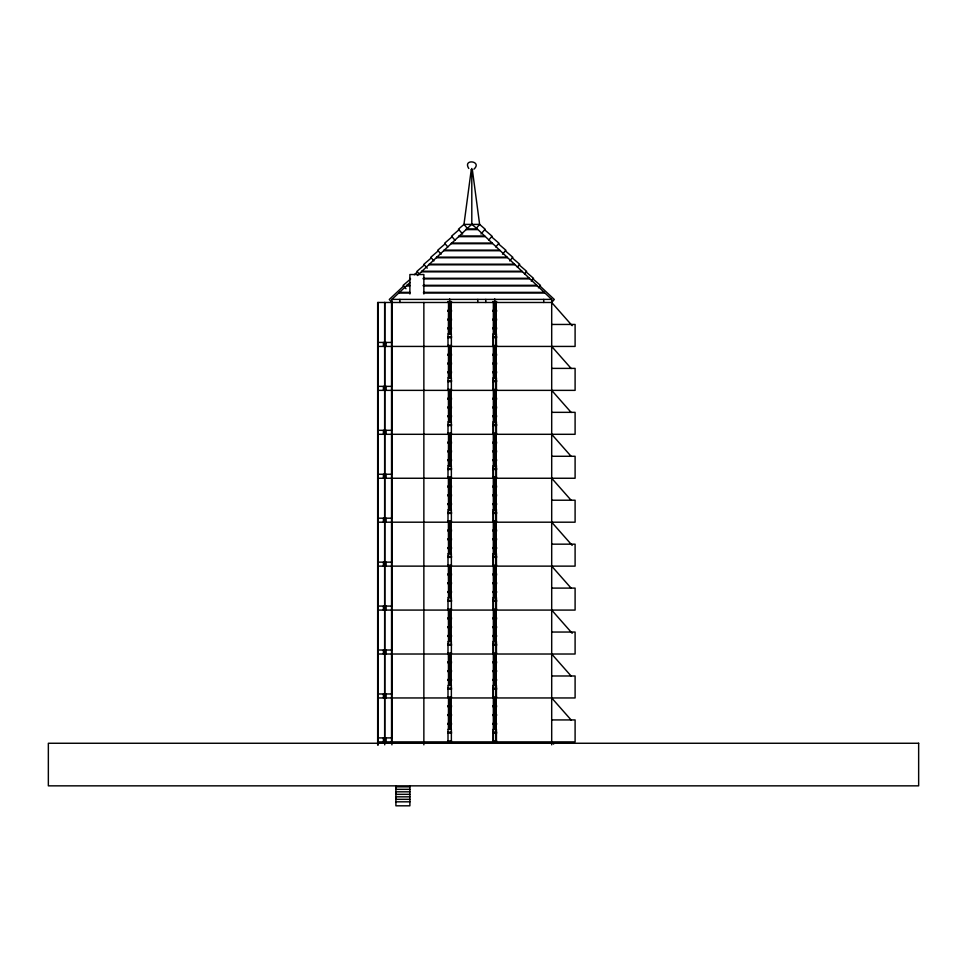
<?xml version="1.0" encoding="UTF-8"?>
<svg xmlns="http://www.w3.org/2000/svg" width="967" height="967" viewBox="0 0 967 967"><rect width="100%" height="100%" fill="white"/><g stroke="black" fill="none" stroke-linecap="round" stroke-linejoin="round"><path stroke-width="1.45" d="M480.986 234.014L485.156 229.179L479.632 224.404L472.355 169.672L471.267 169.672L463.967 224.404L458.443 229.179L462.625 234.014M475.716 228.937L479.632 224.404L463.967 224.404L467.883 228.937M488.637 240.179L492.07 236.202L484.636 229.783M495.781 246.948L498.984 243.237L491.55 236.806M502.514 254.188L505.898 250.26L498.464 243.841M509.682 260.921L512.812 257.295L505.378 250.864M517.333 267.097L519.738 264.317L512.292 257.899M524.452 273.891L526.652 271.352L519.206 264.922M531.209 281.095L533.566 278.375L526.121 271.957M538.389 287.815L540.48 285.398L533.035 278.98M377.662 744.832L377.662 302.478L551.698 302.478L554.309 299.456L539.961 286.002M458.962 229.783L451.529 236.202L454.961 240.179M452.048 236.806L444.615 243.237L447.818 246.948M445.134 243.841L437.7 250.26L441.097 254.188M438.22 250.864L430.786 257.295L433.917 260.921M431.306 257.899L423.872 264.317L427.209 268.185M424.392 264.922L416.958 271.352L419.146 273.891M417.406 275.522L471.799 224.223L471.799 168.476M414.287 274.701L417.478 271.957M403.65 286.002L389.302 299.456L391.913 302.478M391.913 744.832L391.913 299.395L409.972 282.557M473.939 169.165C482.775 161.018 462.347 158.334 468.777 168.488M472.355 169.672L471.243 169.672M466.275 228.998L477.323 228.998L551.698 299.395L551.698 744.832M466.275 229.614L477.323 229.614M458.841 236.033L484.757 236.033M458.841 236.649L484.757 236.649M451.408 243.068L492.203 243.068M451.408 243.696L492.203 243.696M443.962 250.115L499.637 250.115M443.962 250.731L499.637 250.731M436.528 257.149L507.071 257.149M436.528 257.766L507.071 257.766M429.094 264.196L514.504 264.196M429.094 264.813L514.504 264.813M421.66 271.231L521.95 271.231M421.66 271.848L521.95 271.848M423.195 278.278L529.384 278.278M423.195 278.895L529.384 278.895M406.781 285.313L409.766 285.313M423.22 285.313L536.818 285.313M406.781 285.93L409.766 285.93M423.22 285.93L536.818 285.93M399.347 292.36L409.911 292.36M423.498 292.36L544.264 292.36M399.347 292.977L409.911 292.977M423.498 292.977L544.264 292.977M391.913 299.395L551.698 299.395M447.769 301.523L451.577 301.523M492.844 301.523L496.663 301.523M447.769 310.31L451.577 310.31M492.844 310.31L496.663 310.31M447.769 311.265L451.577 311.265M492.844 311.265L496.663 311.265M447.769 319.098L451.577 319.098M492.844 319.098L496.663 319.098M447.769 320.053L451.577 320.053M492.844 320.053L496.663 320.053M551.698 324.453L575.099 324.453L575.099 346.428L377.662 346.428M447.769 327.886L451.577 327.886M492.844 327.886L496.663 327.886M447.769 328.853L451.577 328.853M492.844 328.853L496.663 328.853M447.769 336.673L451.577 336.673M492.844 336.673L496.663 336.673M447.769 337.64L451.577 337.64M492.844 337.64L496.663 337.64M377.662 342.427L391.913 342.427M447.769 345.461L451.577 345.461M492.844 345.461L496.663 345.461M447.769 354.248L451.577 354.248M492.844 354.248L496.663 354.248M447.769 355.215L451.577 355.215M492.844 355.215L496.663 355.215M447.769 363.036L451.577 363.036M492.844 363.036L496.663 363.036M447.769 364.003L451.577 364.003M492.844 364.003L496.663 364.003M551.698 368.391L575.099 368.391L575.099 390.366L377.662 390.366M447.769 371.836L451.577 371.836M492.844 371.836L496.663 371.836M447.769 372.791L451.577 372.791M492.844 372.791L496.663 372.791M447.769 380.623L451.577 380.623M492.844 380.623L496.663 380.623M447.769 381.578L451.577 381.578M492.844 381.578L496.663 381.578M377.662 386.365L391.913 386.365M447.769 389.411L451.577 389.411M492.844 389.411L496.663 389.411M447.769 398.199L451.577 398.199M492.844 398.199L496.663 398.199M447.769 399.153L451.577 399.153M492.844 399.153L496.663 399.153M447.769 406.986L451.577 406.986M492.844 406.986L496.663 406.986M447.769 407.941L451.577 407.941M492.844 407.941L496.663 407.941M551.698 412.341L575.099 412.341L575.099 434.304L377.662 434.304M447.769 415.774L451.577 415.774M492.844 415.774L496.663 415.774M447.769 416.729L451.577 416.729M492.844 416.729L496.663 416.729M447.769 424.561L451.577 424.561M492.844 424.561L496.663 424.561M447.769 425.516L451.577 425.516M492.844 425.516L496.663 425.516M377.662 430.315L391.913 430.315M447.769 433.349L451.577 433.349M492.844 433.349L496.663 433.349M447.999 433.434L451.359 433.434M493.073 433.434L496.434 433.434M447.769 442.137L451.577 442.137M492.844 442.137L496.663 442.137M447.769 443.091L451.577 443.091M492.844 443.091L496.663 443.091M447.769 450.924L451.577 450.924M492.844 450.924L496.663 450.924M447.769 451.879L451.577 451.879M492.844 451.879L496.663 451.879M551.698 456.279L575.099 456.279L575.099 478.254L377.662 478.254M447.769 459.712L451.577 459.712M492.844 459.712L496.663 459.712M447.769 460.667L451.577 460.667M492.844 460.667L496.663 460.667M447.769 468.499L451.577 468.499M492.844 468.499L496.663 468.499M447.769 469.466L451.577 469.466M492.844 469.466L496.663 469.466M377.662 474.253L391.913 474.253M447.769 477.287L451.577 477.287M492.844 477.287L496.663 477.287M447.769 486.075L451.577 486.075M492.844 486.075L496.663 486.075M447.769 487.042L451.577 487.042M492.844 487.042L496.663 487.042M447.769 494.862L451.577 494.862M492.844 494.862L496.663 494.862M447.769 495.829L451.577 495.829M492.844 495.829L496.663 495.829M551.698 500.217L575.099 500.217L575.099 522.192L377.662 522.192M447.769 503.65L451.577 503.65M492.844 503.65L496.663 503.65M447.769 504.617L451.577 504.617M492.844 504.617L496.663 504.617M447.769 512.45L451.577 512.45M492.844 512.45L496.663 512.45M447.769 513.404L451.577 513.404M492.844 513.404L496.663 513.404M377.662 518.191L391.913 518.191M447.769 521.237L451.577 521.237M492.844 521.237L496.663 521.237M447.769 530.025L451.577 530.025M492.844 530.025L496.663 530.025M447.769 530.98L451.577 530.98M492.844 530.98L496.663 530.98M447.769 538.812L451.577 538.812M492.844 538.812L496.663 538.812M447.769 539.767L451.577 539.767M492.844 539.767L496.663 539.767M551.698 544.167L575.099 544.167L575.099 566.13L377.662 566.13M447.769 547.6L451.577 547.6M492.844 547.6L496.663 547.6M447.769 548.555L451.577 548.555M492.844 548.555L496.663 548.555M447.769 556.388L451.577 556.388M492.844 556.388L496.663 556.388M447.769 557.343L451.577 557.343M492.844 557.343L496.663 557.343M377.662 562.141L391.913 562.141M447.769 565.175L451.577 565.175M492.844 565.175L496.663 565.175M447.769 573.963L451.577 573.963M492.844 573.963L496.663 573.963M447.769 574.918L451.577 574.918M492.844 574.918L496.663 574.918M447.769 582.75L451.577 582.75M492.844 582.75L496.663 582.75M447.769 583.705L451.577 583.705M492.844 583.705L496.663 583.705M551.698 588.105L575.099 588.105L575.099 610.08L377.662 610.08M447.769 591.538L451.577 591.538M492.844 591.538L496.663 591.538M447.769 592.493L451.577 592.493M492.844 592.493L496.663 592.493M447.769 600.326L451.577 600.326M492.844 600.326L496.663 600.326M447.769 601.281L451.577 601.281M492.844 601.281L496.663 601.281M377.662 606.079L391.913 606.079M447.769 609.113L451.577 609.113M492.844 609.113L496.663 609.113M447.769 617.901L451.577 617.901M492.844 617.901L496.663 617.901M447.769 618.868L451.577 618.868M492.844 618.868L496.663 618.868M447.769 626.689L451.577 626.689M492.844 626.689L496.663 626.689M447.769 627.656L451.577 627.656M492.844 627.656L496.663 627.656M551.698 632.043L575.099 632.043L575.099 654.018L377.662 654.018M447.769 635.476L451.577 635.476M492.844 635.476L496.663 635.476M447.769 636.443L451.577 636.443M492.844 636.443L496.663 636.443M447.769 644.264L451.577 644.264M492.844 644.264L496.663 644.264M447.769 645.231L451.577 645.231M492.844 645.231L496.663 645.231M377.662 650.017L391.913 650.017M447.769 653.063L451.577 653.063M492.844 653.063L496.663 653.063M447.769 661.851L451.577 661.851M492.844 661.851L496.663 661.851M447.769 662.806L451.577 662.806M492.844 662.806L496.663 662.806M447.769 670.639L451.577 670.639M492.844 670.639L496.663 670.639M447.769 671.594L451.577 671.594M492.844 671.594L496.663 671.594M551.698 675.981L575.099 675.981L575.099 697.956L377.662 697.956M447.769 679.426L451.577 679.426M492.844 679.426L496.663 679.426M447.769 680.381L451.577 680.381M492.844 680.381L496.663 680.381M447.769 688.214L451.577 688.214M492.844 688.214L496.663 688.214M447.769 689.169L451.577 689.169M492.844 689.169L496.663 689.169M377.662 693.968L391.913 693.968M447.769 697.002L451.577 697.002M492.844 697.002L496.663 697.002M447.769 705.789L451.577 705.789M492.844 705.789L496.663 705.789M447.769 706.744L451.577 706.744M492.844 706.744L496.663 706.744M447.769 714.577L451.577 714.577M492.844 714.577L496.663 714.577M447.769 715.532L451.577 715.532M492.844 715.532L496.663 715.532M551.698 719.932L575.099 719.932L575.099 741.894L377.662 741.894M447.769 723.364L451.577 723.364M492.844 723.364L496.663 723.364M447.769 724.319L451.577 724.319M492.844 724.319L496.663 724.319M447.769 732.152L451.577 732.152M492.844 732.152L496.663 732.152M447.769 733.107L451.577 733.107M492.844 733.107L496.663 733.107M377.662 737.906L391.913 737.906M447.769 740.94L451.577 740.94M492.844 740.94L496.663 740.94M395.902 786.836L409.887 786.836M395.902 789.338L409.887 789.338M395.902 791.828L409.887 791.828M395.902 794.33L409.887 794.33M395.902 796.832L409.887 796.832M395.902 799.322L409.887 799.322M395.902 801.824L409.887 801.824M471.799 224.223L477.323 228.998M551.698 302.478L572.174 325.686M551.698 346.428L571.207 368.524M551.698 390.366L571.207 412.474M551.698 434.304L571.207 456.412M551.698 478.254L571.207 500.35M551.698 522.192L572.174 545.4M551.698 566.13L571.207 588.238M551.698 610.08L572.174 633.288M551.698 654.018L571.207 676.126M551.698 697.956L571.207 720.064M551.698 741.894L553.644 744.106M410.044 278.375L410.564 278.98L403.13 285.398L405.995 288.722M543.708 299.395L543.708 302.478M496.434 345.461L496.434 333.881L493.073 333.881L493.073 345.461M496.434 389.411L496.434 377.819L493.073 377.819L493.073 389.411M496.434 433.349L496.434 421.769L493.073 421.769L493.073 433.349M496.434 565.175L496.434 553.583L493.073 553.583L493.073 565.175M496.434 609.113L496.434 597.533L493.073 597.533L493.073 609.113M496.434 653.063L496.434 641.472L493.073 641.472L493.073 653.063M496.434 697.002L496.434 685.41L493.073 685.41L493.073 697.002M496.434 740.94L496.434 729.36L493.073 729.36L493.073 740.94M496.083 302.478L496.035 345.545M496.035 346.428L496.035 389.483M496.035 390.366L496.083 433.434M496.083 434.304L496.083 477.372M496.083 478.254L496.035 521.31M496.035 522.192L496.035 565.26M496.035 566.13L496.035 609.198M496.035 610.08L496.083 653.136M496.035 654.018L496.035 697.074M496.083 697.956L496.035 741.024M495.902 302.478L495.902 333.881M495.902 346.428L495.902 377.819M495.902 390.366L495.902 421.769M495.902 434.304L495.902 465.707M495.902 478.254L495.902 509.645M495.902 522.192L495.902 553.583M495.902 566.13L495.902 597.533M495.902 610.08L495.902 641.472M495.902 654.018L495.902 685.41M495.902 697.956L495.902 729.36M495.696 302.478L495.696 333.881M495.696 346.428L495.696 377.819M495.696 390.366L495.696 421.769M495.696 434.304L495.696 465.707M495.696 478.254L495.696 509.645M495.696 522.192L495.696 553.583M495.696 566.13L495.696 597.533M495.696 610.08L495.696 641.472M495.696 654.018L495.696 685.41M495.696 697.956L495.696 729.36M495.418 302.478L495.418 333.881M495.418 346.428L495.418 377.819M495.418 390.366L495.418 421.769M495.418 434.304L495.418 465.707M495.418 478.254L495.418 509.645M495.418 522.192L495.418 553.583M495.418 566.13L495.418 597.533M495.418 610.08L495.418 641.472M495.418 654.018L495.418 685.41M495.418 697.956L495.418 729.36M495.104 302.478L495.104 333.881M495.104 346.428L495.104 377.819M495.104 390.366L495.104 421.769M495.104 434.304L495.104 465.707M495.104 478.254L495.104 509.645M495.104 522.192L495.104 553.583M495.104 566.13L495.104 597.533M495.104 610.08L495.104 641.472M495.104 654.018L495.104 685.41M495.104 697.956L495.104 729.36M494.753 298.888L494.753 333.881M494.753 346.428L494.753 377.819M494.753 390.366L494.753 421.769M494.753 434.304L494.753 465.707M494.753 478.254L494.753 509.645M494.753 522.192L494.753 553.583M494.753 566.13L494.753 597.533M494.753 610.08L494.753 641.472M494.753 654.018L494.753 685.41M494.753 697.956L494.753 729.36M494.415 302.478L494.415 333.881M494.415 346.428L494.415 377.819M494.415 390.366L494.415 421.769M494.415 434.304L494.415 465.707M494.415 478.254L494.415 509.645M494.415 522.192L494.415 553.583M494.415 566.13L494.415 597.533M494.415 610.08L494.415 641.472M494.415 654.018L494.415 685.41M494.415 697.956L494.415 729.36M494.089 302.478L494.089 333.881M494.089 346.428L494.089 377.819M494.089 390.366L494.089 421.769M494.089 434.304L494.089 465.707M494.089 478.254L494.089 509.645M494.089 522.192L494.089 553.583M494.089 566.13L494.089 597.533M494.089 610.08L494.089 641.472M494.089 654.018L494.089 685.41M494.089 697.956L494.089 729.36M493.811 302.478L493.811 333.881M493.811 346.428L493.811 377.819M493.811 390.366L493.811 421.769M493.811 434.304L493.811 465.707M493.811 478.254L493.811 509.645M493.811 522.192L493.811 553.583M493.811 566.13L493.811 597.533M493.811 610.08L493.811 641.472M493.811 654.018L493.811 685.41M493.811 697.956L493.811 729.36M493.605 302.478L493.605 333.881M493.605 346.428L493.605 377.819M493.605 390.366L493.605 421.769M493.605 434.304L493.605 465.707M493.605 478.254L493.605 509.645M493.605 522.192L493.605 553.583M493.605 566.13L493.605 597.533M493.605 610.08L493.605 641.472M493.605 654.018L493.605 685.41M493.605 697.956L493.605 729.36M493.472 302.478L493.424 345.545M493.424 346.428L493.472 389.483M493.472 390.366L493.472 433.434M493.424 434.304L493.472 477.372M493.424 478.254L493.472 521.31M493.424 522.192L493.424 565.26M493.472 566.13L493.472 609.198M493.472 610.08L493.472 653.136M493.472 654.018L493.424 697.074M493.472 697.956L493.424 741.024M485.785 299.395L485.785 302.478M477.795 299.395L477.795 302.478M451.359 345.461L451.359 333.881L447.999 333.881L447.999 345.461M451.359 389.411L451.359 377.819L447.999 377.819L447.999 389.411M451.359 433.349L451.359 421.769L447.999 421.769L447.999 433.349M451.359 565.175L451.359 553.583L447.999 553.583L447.999 565.175M451.359 609.113L451.359 597.533L447.999 597.533L447.999 609.113M451.359 653.063L451.359 641.472L447.999 641.472L447.999 653.063M451.359 697.002L451.359 685.41L447.999 685.41L447.999 697.002M451.359 740.94L451.359 729.36L447.999 729.36L447.999 740.94M450.827 302.478L450.827 333.881M450.827 346.428L450.827 377.819M450.827 390.366L450.827 421.769M450.827 434.304L450.827 465.707M450.827 478.254L450.827 509.645M450.827 522.192L450.827 553.583M450.827 566.13L450.827 597.533M450.827 610.08L450.827 641.472M450.827 654.018L450.827 685.41M450.827 697.956L450.827 729.36M450.622 302.478L450.622 333.881M450.622 346.428L450.622 377.819M450.622 390.366L450.622 421.769M450.622 434.304L450.622 465.707M450.622 478.254L450.622 509.645M450.622 522.192L450.622 553.583M450.622 566.13L450.622 597.533M450.622 610.08L450.622 641.472M450.622 654.018L450.622 685.41M450.622 697.956L450.622 729.36M450.344 302.478L450.344 333.881M450.344 346.428L450.344 377.819M450.344 390.366L450.344 421.769M450.344 434.304L450.344 465.707M450.344 478.254L450.344 509.645M450.344 522.192L450.344 553.583M450.344 566.13L450.344 597.533M450.344 610.08L450.344 641.472M450.344 654.018L450.344 685.41M450.344 697.956L450.344 729.36M450.018 302.478L450.018 333.881M450.018 346.428L450.018 377.819M450.018 390.366L450.018 421.769M450.018 434.304L450.018 465.707M450.018 478.254L450.018 509.645M450.018 522.192L450.018 553.583M450.018 566.13L450.018 597.533M450.018 610.08L450.018 641.472M450.018 654.018L450.018 685.41M450.018 697.956L450.018 729.36M449.679 298.888L449.679 333.881M449.679 346.428L449.679 377.819M449.679 390.366L449.679 421.769M449.679 434.304L449.679 465.707M449.679 478.254L449.679 509.645M449.679 522.192L449.679 553.583M449.679 566.13L449.679 597.533M449.679 610.08L449.679 641.472M449.679 654.018L449.679 685.41M449.679 697.956L449.679 729.36M449.329 302.478L449.329 333.881M449.329 346.428L449.329 377.819M449.329 390.366L449.329 421.769M449.329 434.304L449.329 465.707M449.329 478.254L449.329 509.645M449.329 522.192L449.329 553.583M449.329 566.13L449.329 597.533M449.329 610.08L449.329 641.472M449.329 654.018L449.329 685.41M449.329 697.956L449.329 729.36M449.014 302.478L449.014 333.881M449.014 346.428L449.014 377.819M449.014 390.366L449.014 421.769M449.014 434.304L449.014 465.707M449.014 478.254L449.014 509.645M449.014 522.192L449.014 553.583M449.014 566.13L449.014 597.533M449.014 610.08L449.014 641.472M449.014 654.018L449.014 685.41M449.014 697.956L449.014 729.36M448.736 302.478L448.736 333.881M448.736 346.428L448.736 377.819M448.736 390.366L448.736 421.769M448.736 434.304L448.736 465.707M448.736 478.254L448.736 509.645M448.736 522.192L448.736 553.583M448.736 566.13L448.736 597.533M448.736 610.08L448.736 641.472M448.736 654.018L448.736 685.41M448.736 697.956L448.736 729.36M448.531 302.478L448.398 333.881M448.531 346.428L448.398 377.819M448.398 390.366L448.531 421.769M448.531 434.304L448.398 465.707M448.398 478.254L448.531 509.645M448.398 522.192L448.531 553.583M448.398 566.13L448.531 597.533M448.398 610.08L448.531 641.472M448.398 654.018L448.531 685.41M448.531 697.956L448.398 729.36M423.86 293.992L423.86 274.519L409.887 274.519L409.887 293.992M423.86 302.478L423.86 744.832M409.887 786.123L409.887 805.813L395.902 805.813L395.902 786.123M399.903 299.395L399.903 302.478M391.744 302.478L391.744 342.427M391.744 346.428L391.744 386.365M391.744 390.366L391.744 430.315M391.744 434.304L391.744 474.253M391.744 478.254L391.744 518.191M391.744 522.192L391.744 562.141M391.744 566.13L391.744 606.079M391.744 610.08L391.744 650.017M391.744 654.018L391.744 693.968M391.744 697.956L391.744 737.906M391.55 302.478L391.562 741.894M386.123 342.427L386.123 346.428M386.123 386.365L386.123 390.366M386.123 430.315L386.123 434.304M386.123 474.253L386.123 478.254M386.123 518.191L386.123 522.192M386.123 562.141L386.123 566.13M386.123 606.079L386.123 610.08M386.123 650.017L386.123 654.018M386.123 693.968L386.123 697.956M386.123 737.906L386.123 741.894M384.793 302.478L384.721 744.832M384.648 302.478L384.636 342.427M384.636 346.428L384.648 386.365M384.648 390.366L384.636 430.315M384.636 434.304L384.636 474.253M384.636 478.254L384.636 518.191M384.648 522.192L384.636 562.141M384.636 566.13L384.636 606.079M384.648 610.08L384.636 650.017M384.648 654.018L384.636 693.968M384.648 697.956L384.648 737.906M383.416 342.427L383.416 346.428M383.416 386.365L383.416 390.366M383.416 430.315L383.416 434.304M383.416 474.253L383.416 478.254M383.416 518.191L383.416 522.192M383.416 562.141L383.416 566.13M383.416 606.079L383.416 610.08M383.416 650.017L383.416 654.018M383.416 693.968L383.416 697.956M383.416 737.906L383.416 741.894M378.145 744.832L378.097 302.478L378.024 744.832M451.359 465.707L447.999 465.707L447.999 477.287L451.359 477.372L451.359 465.707M496.434 465.707L493.073 465.707L493.073 477.287L496.434 477.372L496.434 465.707M451.359 509.645L447.999 509.645L447.999 521.237L451.359 521.31L451.359 509.645M496.434 509.645L493.073 509.645L493.073 521.237L496.434 521.31L496.434 509.645M918.65 743.26L48.35 743.26L48.35 785.845L918.65 785.845L918.65 743.26"/></g></svg>
